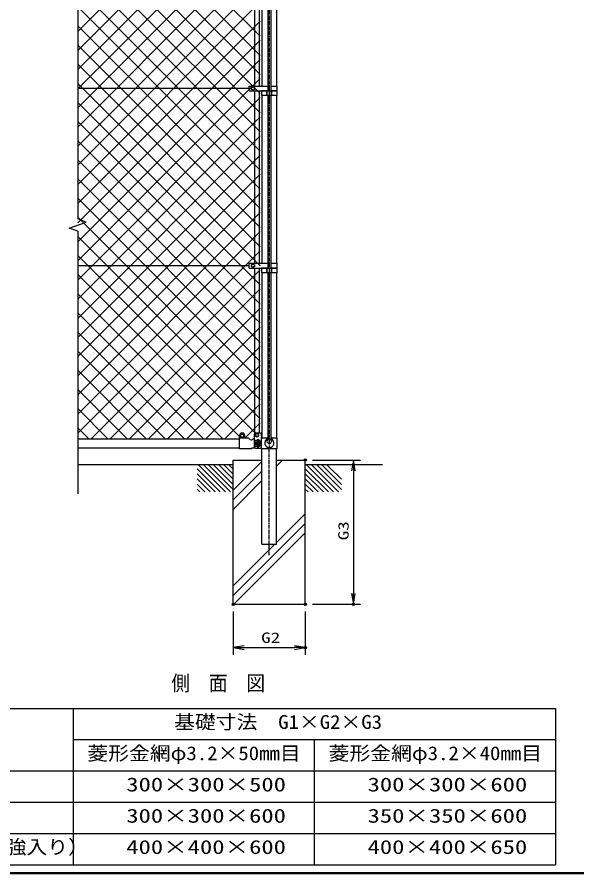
# Model space of a CAD drawing. Units: millimetres, scale not verified. Extents: x -4425 to 4425, y -3150 to 3150.
# Drawn here: x -1131 to 1197, y -2925 to 637 of the extents above; entities that cross this region are included whole.
import ezdxf
from ezdxf.enums import TextEntityAlignment as Align

# ---------------------------------------------------------------- set-up
doc = ezdxf.new("R2010")
doc.units = ezdxf.units.MM
doc.header["$LTSCALE"] = 20
doc.header["$PDMODE"] = 32
doc.header["$PDSIZE"] = 10
doc.linetypes.add('USER2', pattern=[1.125, 0.75, -0.125, 0.125, -0.125])
for name, color, linetype, lineweight in [('0-0_EXTCNT-L', 1, 'Continuous', 25), ('0-1_1', 7, 'Continuous', 25), ('0-2_0', 7, 'Continuous', 25), ('0-3_CENTLN-L', 2, 'USER2', 25), ('0-4_13', 7, 'Continuous', 25), ('0-7_WAKU', 7, 'Continuous', 25), ('0-9_14', 7, 'Continuous', 25)]:
    doc.layers.add(name, color=color, linetype=linetype, lineweight=lineweight)
doc.layers.add('0-6_DEFPOINTS', color=7, linetype='Continuous')
doc.styles.add('ＭＳ ゴシック', font='')
doc.styles.get('ＭＳ ゴシック').set_extended_font_data('MS Gothic')

# ---------------------------------------------------------------- blocks, each defined once
blk = doc.blocks.new('C17')
at = {"layer": '0-1_1', "color": 4}
blk.add_line((6089.76, 3074.75), (6189.83, 2974.68), dxfattribs=at)
blk = doc.blocks.new('C18')
at = {"layer": '0-1_1', "color": 4}
blk.add_line((6089.76, 3103.04), (6218.12, 2974.68), dxfattribs=at)
blk = doc.blocks.new('C19')
at = {"layer": '0-1_1', "color": 4}
blk.add_line((6096.4, 3124.68), (6246.4, 2974.68), dxfattribs=at)
blk = doc.blocks.new('C20')
at = {"layer": '0-1_1', "color": 4}
blk.add_line((6124.69, 3124.68), (6274.69, 2974.68), dxfattribs=at)
blk = doc.blocks.new('C21')
at = {"layer": '0-1_1', "color": 4}
blk.add_line((6152.97, 3124.68), (6289.76, 2987.89), dxfattribs=at)
blk = doc.blocks.new('C22')
at = {"layer": '0-1_1', "color": 4}
blk.add_line((6181.25, 3124.68), (6289.76, 3016.17), dxfattribs=at)
blk = doc.blocks.new('C23')
at = {"layer": '0-1_1', "color": 4}
blk.add_line((6209.54, 3124.68), (6289.76, 3044.46), dxfattribs=at)
blk = doc.blocks.new('C24')
at = {"layer": '0-1_1', "color": 4}
blk.add_line((6237.82, 3124.68), (6289.76, 3072.74), dxfattribs=at)
blk = doc.blocks.new('C25')
at = {"layer": '0-1_1', "color": 4}
blk.add_line((6266.11, 3124.68), (6289.76, 3101.03), dxfattribs=at)
blk = doc.blocks.new('C26')
at = {"layer": '0-1_1', "color": 4}
blk.add_line((6089.76, 3046.47), (6161.55, 2974.68), dxfattribs=at)
blk = doc.blocks.new('C27')
at = {"layer": '0-1_1', "color": 4}
blk.add_line((6089.76, 3018.18), (6133.26, 2974.68), dxfattribs=at)
blk = doc.blocks.new('C28')
at = {"layer": '0-1_1', "color": 4}
blk.add_line((6089.76, 2989.9), (6104.98, 2974.68), dxfattribs=at)
blk = doc.blocks.new('C29')
at = {"layer": '0-1_1', "color": 4}
blk.add_line((6689.76, 3074.75), (6789.83, 2974.68), dxfattribs=at)
blk = doc.blocks.new('C30')
at = {"layer": '0-1_1', "color": 4}
blk.add_line((6689.76, 3103.04), (6818.11, 2974.68), dxfattribs=at)
blk = doc.blocks.new('C31')
at = {"layer": '0-1_1', "color": 4}
blk.add_line((6696.4, 3124.68), (6818.11, 3002.96), dxfattribs=at)
at = {"layer": '0-1_1'}
blk.add_line((6818.11, 3002.96), (6846.4, 2974.68), dxfattribs=at)
blk = doc.blocks.new('C32')
at = {"layer": '0-1_1', "color": 4}
blk.add_line((6724.68, 3124.68), (6818.11, 3031.25), dxfattribs=at)
at = {"layer": '0-1_1'}
blk.add_line((6818.11, 3031.25), (6874.68, 2974.68), dxfattribs=at)
blk = doc.blocks.new('C33')
at = {"layer": '0-1_1', "color": 4}
blk.add_line((6752.97, 3124.68), (6818.11, 3059.53), dxfattribs=at)
at = {"layer": '0-1_1'}
blk.add_line((6818.11, 3059.53), (6889.76, 2987.89), dxfattribs=at)
blk = doc.blocks.new('C34')
at = {"layer": '0-1_1', "color": 4}
blk.add_line((6781.25, 3124.68), (6818.11, 3087.82), dxfattribs=at)
at = {"layer": '0-1_1'}
blk.add_line((6818.11, 3087.82), (6889.76, 3016.17), dxfattribs=at)
blk = doc.blocks.new('C35')
at = {"layer": '0-1_1', "color": 4}
blk.add_line((6809.54, 3124.68), (6818.11, 3116.1), dxfattribs=at)
at = {"layer": '0-1_1'}
blk.add_line((6818.11, 3116.1), (6889.76, 3044.46), dxfattribs=at)
blk = doc.blocks.new('C36')
at = {"layer": '0-1_1', "color": 4}
blk.add_line((6689.76, 3046.47), (6761.55, 2974.68), dxfattribs=at)
blk = doc.blocks.new('C37')
at = {"layer": '0-1_1', "color": 4}
blk.add_line((6689.76, 3018.18), (6733.26, 2974.68), dxfattribs=at)
blk = doc.blocks.new('C38')
at = {"layer": '0-1_1', "color": 4}
blk.add_line((6689.76, 2989.9), (6704.98, 2974.68), dxfattribs=at)
blk = doc.blocks.new('DARROWS')
at = {"layer": '0-2_0', "color": 2}
blk.add_line((0, 0), (-19.982, 0), dxfattribs=at)
blk.add_lwpolyline([(-20, -3.333), (0, 0), (-20, 3.333)], dxfattribs=at)

msp = doc.modelspace()

# ---------------------------------------------------------------- linework, layer by layer
at = {"layer": '0-0_EXTCNT-L'}
for p, q in [((97.77, -1204.32), (297.61, -1204.32)), ((97.77, -1804.32), (297.61, -1804.32)), ((-232.23, -1834.32), (-232.23, -2014.33)), ((67.77, -1834.32), (67.77, -2014.33))]:
    msp.add_line(p, q, dxfattribs=at)
at = {"layer": '0-0_EXTCNT-L', "color": 2}
for p, q in [((267.61, -1249.32), (267.61, -1759.32)), ((-187.23, -1984.33), (22.77, -1984.33))]:
    msp.add_line(p, q, dxfattribs=at)
at = {"layer": '0-1_1', "color": 4}
for p, q in [((-879.18, 1323.93), (-879.18, -202.12)), ((-843.94, -214.94), (-879.18, -202.12)), ((-879.18, -253.42), (-879.18, -1345.01))]:
    msp.add_line(p, q, dxfattribs=at)
at = {"layer": '0-1_1'}
for p, q in [((-112.48, 1047.88), (-112.48, 350.49)), ((-51.98, 1047.88), (-51.98, 350.49)), ((-165.47, 340.49), (-876.41, 340.49)), ((-112.48, 310.88), (-112.47, -386.51)), ((-51.98, 310.88), (-51.98, -386.51)), ((-165.43, -396.51), (-876.36, -396.51)), ((-112.47, -426.12), (-112.47, -1113.81)), ((-51.98, -426.12), (-51.98, -1113.81)), ((-133.56, -1092.81), (-140.06, -1096.56)), ((-133.56, -1107.82), (-127.06, -1104.07)), ((-879.18, -1116.32), (-206.03, -1116.32)), ((-87.77, -1119.05), (-92.89, -1124.17)), ((-76.76, -1119.16), (-71.64, -1124.28)), ((-879.18, -1154.32), (-206.03, -1154.32)), ((-112.48, -1204.32), (-112.48, -1156.81)), ((-51.98, -1204.32), (-51.98, -1156.81)), ((-232.23, -1204.32), (-112.48, -1204.32)), ((-232.23, -1804.32), (-232.23, -1204.32)), ((-112.48, -1554.32), (-112.48, -1204.32)), ((-51.98, -1204.32), (67.77, -1204.32)), ((-51.98, -1554.32), (-51.98, -1204.32)), ((67.77, -1804.32), (67.77, -1204.32)), ((-232.23, -1224.32), (-879.18, -1224.32)), ((389.47, -1224.32), (67.77, -1224.32)), ((-112.48, -1554.32), (-51.98, -1554.32)), ((-232.23, -1804.32), (67.77, -1804.32))]:
    msp.add_line(p, q, dxfattribs=at)
at = {"layer": '0-1_1', "color": 4}
msp.add_lwpolyline([(-879.18, -253.42), (-914.42, -240.59), (-843.94, -214.94)], dxfattribs=at)
at = {"layer": '0-1_1'}
msp.add_lwpolyline([(-195.03, -1095.81), (-201.53, -1099.56), (-201.53, -1107.07), (-195.03, -1110.82), (-188.53, -1107.07), (-188.53, -1099.56)], close=True, dxfattribs=at)
for points in [[(-140.06, -1096.56), (-140.06, -1104.07), (-133.56, -1107.82)], [(-127.06, -1104.07), (-127.06, -1096.56), (-133.56, -1092.81)]]:
    msp.add_lwpolyline(points, dxfattribs=at)
for centre, radius in [((-195.03, -1103.32), 6.5), ((-133.56, -1100.32), 6.5), ((-82.23, -1126.91), 9)]:
    msp.add_circle(centre, radius, dxfattribs=at)
for centre, radius, start, end in [((-82.25, -1133.77), 19, 112.92856, 65.65668), ((-89.25, -1118.29), 2, 349.34329, 96.63702), ((-75.25, -1118.3), 2, 65.55547, 190.65678)]:
    msp.add_arc(centre, radius, start, end, dxfattribs=at)
at = {"layer": '0-2_0'}
for p, q in [((-120.53, 557.76), (-903.5, 1340.73)), ((-879.18, 577.93), (-120.53, 1336.58)), ((-879.18, 498.38), (-120.53, 1257.03)), ((-120.53, 478.21), (-879.18, 1236.86)), ((-879.18, 418.84), (-120.53, 1177.48)), ((-120.53, 398.66), (-879.18, 1157.31)), ((-879.18, 339.29), (-120.53, 1097.94)), ((-120.53, 319.11), (-879.18, 1077.76)), ((-879.18, 259.74), (-120.53, 1018.39)), ((-120.53, 239.56), (-879.18, 998.21)), ((-879.18, 180.19), (-120.53, 938.84)), ((-120.53, 160.01), (-879.18, 918.66)), ((-879.18, 100.64), (-120.53, 859.29)), ((-120.53, 80.46), (-879.18, 839.11)), ((-879.18, 21.09), (-120.53, 779.74)), ((-120.53, 0.91), (-879.18, 759.56)), ((-879.18, -58.46), (-120.53, 700.19)), ((-120.53, -78.64), (-879.18, 680.01)), ((-879.18, -138.01), (-120.53, 620.64)), ((-120.53, -158.19), (-879.18, 600.46)), ((-879.18, -217.56), (-120.53, 541.09)), ((-120.53, -237.73), (-879.18, 520.91)), ((-879.18, -297.11), (-120.53, 461.54)), ((-120.53, -317.28), (-879.18, 441.37)), ((-879.18, -376.66), (-120.53, 381.99)), ((-120.53, -396.83), (-879.18, 361.82)), ((-879.18, -456.21), (-120.53, 302.44)), ((-120.53, -476.38), (-879.18, 282.27)), ((-879.18, -535.76), (-120.53, 222.89)), ((-120.53, -555.93), (-879.18, 202.72)), ((-879.18, -615.31), (-120.53, 143.34)), ((-120.53, -635.48), (-879.18, 123.17)), ((-879.18, -694.86), (-120.53, 63.79)), ((-120.53, -715.03), (-879.18, 43.62)), ((-879.18, -774.41), (-120.53, -15.76)), ((-120.53, -794.58), (-879.18, -35.93)), ((-879.18, -853.96), (-120.53, -95.31)), ((-120.53, -874.13), (-879.18, -115.48)), ((-879.18, -933.51), (-120.53, -174.86)), ((-120.53, -953.68), (-879.18, -195.03)), ((-879.18, -1013.06), (-120.53, -254.41)), ((-120.53, -1033.23), (-879.18, -274.58)), ((-879.18, -1092.61), (-120.53, -333.96)), ((-141.48, -1091.83), (-879.18, -354.13)), ((-823.34, -1116.32), (-120.53, -413.51)), ((-206.03, -1106.83), (-879.18, -433.68)), ((-743.79, -1116.32), (-120.53, -493.05)), ((-276.09, -1116.32), (-879.18, -513.23)), ((-355.64, -1116.32), (-879.18, -592.78)), ((-664.24, -1116.32), (-120.53, -572.6)), ((-435.19, -1116.32), (-879.18, -672.33)), ((-584.69, -1116.32), (-120.53, -652.15)), ((-505.14, -1116.32), (-120.53, -731.7)), ((-514.74, -1116.32), (-879.18, -751.88)), ((-425.59, -1116.32), (-120.53, -811.25)), ((-594.29, -1116.32), (-879.18, -831.43)), ((-673.84, -1116.32), (-879.18, -910.98)), ((-346.04, -1116.32), (-120.53, -890.8)), ((-753.39, -1116.32), (-879.18, -990.53)), ((-266.49, -1116.32), (-120.53, -970.35)), ((-183.94, -1113.32), (-120.53, -1049.9)), ((-832.94, -1116.32), (-879.18, -1070.08)), ((-206.03, -1113.32), (-206.03, -1103.32)), ((-184.03, -1113.32), (-184.03, -1103.32)), ((-206.03, -1157.32), (-206.03, -1113.32)), ((-166.77, -1113.32), (-206.03, -1113.32)), ((-148.41, -1115.04), (-144.23, -1115.04)), ((-144.23, -1153.42), (-144.23, -1115.04)), ((-129.03, -1122.82), (-144.23, -1122.82)), ((-141.23, -1147.82), (-141.23, -1122.82)), ((-154.23, -1157.32), (-206.03, -1157.32)), ((-129.03, -1147.82), (-144.23, -1147.82)), ((-232.23, -1330.01), (-112.48, -1210.26)), ((-51.98, -1229.31), (-26.98, -1204.32)), ((-232.23, -1369.96), (-112.48, -1250.21)), ((-232.23, -1409.56), (-112.48, -1289.81)), ((-51.98, -1547.51), (67.77, -1427.76)), ((-232.23, -1767.71), (67.77, -1467.71)), ((-229.24, -1804.32), (67.77, -1507.31)), ((-232.23, -1727.76), (-58.79, -1554.32))]:
    msp.add_line(p, q, dxfattribs=at)
at = {"layer": '0-2_0', "color": 2}
for p, q in [((-144.26, -1150.32), (-144.26, -1096.32)), ((-139.26, -1091.32), (-119.26, -1091.32)), ((-119.26, -1091.32), (-114.26, -1096.32)), ((-114.26, -1150.32), (-114.26, -1096.32)), ((-139.26, -1155.32), (-119.26, -1155.32)), ((-119.26, -1155.32), (-114.26, -1150.32))]:
    msp.add_line(p, q, dxfattribs=at)
at = {"layer": '0-2_0'}
msp.add_lwpolyline([(-129.03, -1142.82), (-122.53, -1139.07), (-122.53, -1131.57), (-129.03, -1127.82), (-135.52, -1131.57), (-135.52, -1139.07)], close=True, dxfattribs=at)
msp.add_lwpolyline([(-154.23, -1157.32), (-154.23, -1153.42), (-144.23, -1153.42)], dxfattribs=at)
for radius in [8.5, 6.5, 4.25, 4.25, 4.25, 4.25, 3.59]:
    msp.add_circle((-129.03, -1135.32), radius, dxfattribs=at)
for centre, radius, start, end in [((-195.03, -1103.32), 11, 0, 180), ((-157.23, -1110.32), 10, 197.4576, 331.84317), ((-129.03, -1123.32), 4.25, 356.73321, 173.24367), ((-129.03, -1135.32), 12.5, 270, 90), ((-129.03, -1147.32), 4.25, 186.75633, 3.26679)]:
    msp.add_arc(centre, radius, start, end, dxfattribs=at)
at = {"layer": '0-2_0', "color": 2}
for centre, start, end in [((-139.26, -1096.32), 90, 180), ((-139.26, -1150.32), 180, 270)]:
    msp.add_arc(centre, 5, start, end, dxfattribs=at)
at = {"layer": '0-3_CENTLN-L'}
for p, q in [((-82.23, 1092.88), (-82.23, 285.49)), ((-82.23, 355.88), (-82.23, -451.51)), ((-82.23, -381.12), (-82.23, -1158.81)), ((-82.23, -1599.32), (-82.23, -1159.32))]:
    msp.add_line(p, q, dxfattribs=at)
at = {"layer": '0-4_13'}
for p, q in [((-143.06, 1067.49), (-143.06, 350.49)), ((-124.06, 1067.49), (-124.06, 350.49)), ((-88.66, 1047.88), (-88.66, 330.49)), ((-75.8, 1047.88), (-75.8, 330.49)), ((-143.06, 330.49), (-143.06, -386.51)), ((-124.06, 330.49), (-124.06, -386.51)), ((-91.99, 330.49), (-91.99, 310.88)), ((-91.99, 313.33), (-91.99, 328.04)), ((-82.18, 330.49), (-82.18, 310.87)), ((-72.37, 330.49), (-72.37, 310.87)), ((-72.37, 313.33), (-72.37, 328.04)), ((-49.96, 310.88), (-49.96, 330.49)), ((-49.96, 310.88), (-114.41, 310.88)), ((-88.66, 310.88), (-88.66, -406.51)), ((-75.8, 310.88), (-75.8, -406.51)), ((-143.06, -406.51), (-143.06, -1093.06)), ((-124.06, -406.51), (-124.06, -1091.32)), ((-49.96, -426.12), (-114.41, -426.12)), ((-91.99, -406.51), (-91.99, -426.12)), ((-91.99, -423.67), (-91.99, -408.96)), ((-88.66, -426.12), (-88.66, -1116.38)), ((-82.18, -406.51), (-82.18, -426.13)), ((-75.8, -426.13), (-75.8, -1116.37)), ((-72.37, -406.51), (-72.37, -426.13)), ((-72.37, -423.67), (-72.37, -408.96)), ((-49.96, -426.12), (-49.96, -406.51)), ((-88.66, -1113.81), (-114.26, -1113.81)), ((-49.48, -1113.81), (-75.8, -1113.81)), ((-49.48, -1156.81), (-49.48, -1113.81)), ((-114.98, -1156.81), (-114.98, -1151.03)), ((-114.98, -1156.81), (-49.48, -1156.81))]:
    msp.add_line(p, q, dxfattribs=at)
for points in [[(-49.96, 330.49), (-114.41, 330.49), (-114.41, 310.88)], [(-49.96, -406.51), (-114.41, -406.51), (-114.41, -426.12)]]:
    msp.add_lwpolyline(points, dxfattribs=at)
at = {"layer": '0-6_DEFPOINTS'}
for p in [(67.77, -1204.32), (-232.23, -1804.32), (67.77, -1804.32), (67.77, -1804.32), (267.61, -1804.32), (67.77, -1984.33)]:
    msp.add_point(p, dxfattribs=at)
at = {"layer": '0-7_WAKU'}
for p, q in [((-3783.67, -2236.88), (1108.91, -2236.88)), ((-898.66, -2236.88), (-898.66, -2886.88)), ((1108.91, -2236.88), (1108.91, -2886.88)), ((-898.66, -2366.88), (1108.91, -2366.88)), ((105.13, -2366.88), (105.13, -2886.88)), ((-3783.67, -2496.88), (1108.91, -2496.88)), ((-3783.67, -2626.88), (1108.91, -2626.88)), ((-3783.67, -2756.88), (1108.91, -2756.88)), ((-3783.67, -2886.88), (1108.91, -2886.88))]:
    msp.add_line(p, q, dxfattribs=at)
msp.add_lwpolyline([(-4050.11, 2925), (4199.89, 2925), (4199.89, -2925), (-4050.11, -2925)], close=True, dxfattribs=at)
for points in [[(4197.89, 2923), (4197.89, -2923), (-4048.11, -2923)], [(4195.89, 2921), (4195.89, -2921), (-4046.11, -2921)]]:
    msp.add_lwpolyline(points, dxfattribs=at)
at = {"layer": '0-9_14'}
for p, q in [((-165.47, 330.49), (-165.47, 350.49)), ((-165.47, 350.49), (-88.66, 350.49)), ((-165.47, 330.49), (-49.48, 330.49)), ((-75.8, 350.49), (-49.48, 350.49)), ((-49.48, 330.49), (-49.48, 350.49)), ((-165.43, -406.51), (-165.43, -386.51)), ((-165.43, -386.51), (-88.66, -386.51)), ((-75.8, -386.51), (-49.43, -386.51)), ((-49.43, -406.51), (-49.43, -386.51)), ((-165.43, -406.51), (-49.43, -406.51))]:
    msp.add_line(p, q, dxfattribs=at)
for points in [[(-149.98, 348), (-143.48, 344.24), (-143.48, 336.74), (-149.98, 332.99), (-156.47, 336.74), (-156.47, 344.24)], [(-149.93, -389), (-143.43, -392.75), (-143.43, -400.26), (-149.93, -404.01), (-156.43, -400.26), (-156.43, -392.75)]]:
    msp.add_lwpolyline(points, close=True, dxfattribs=at)
for centre in [(-149.98, 340.49), (-149.93, -396.51)]:
    msp.add_circle(centre, 6.5, dxfattribs=at)

# ---------------------------------------------------------------- block references
at = {"layer": '0-0_EXTCNT-L', "xscale": 2.25, "yscale": 2.25}
for p, rotation in [((267.61, -1204.32), 90), ((267.61, -1804.32), 270), ((-232.23, -1984.33), 179.99983), ((67.77, -1984.33), 359.99983)]:
    msp.add_blockref('DARROWS', p, dxfattribs=dict(at, rotation=rotation))
at = {"layer": '0-2_0', "xscale": 0.75, "yscale": 0.75}
for name in ['C18', 'C19', 'C20', 'C21', 'C22', 'C23', 'C24', 'C25', 'C30', 'C31', 'C32', 'C33', 'C34', 'C35', 'C17', 'C29', 'C26', 'C27', 'C36', 'C37', 'C28', 'C38']:
    msp.add_blockref(name, (-4949.55, -3567.83), dxfattribs=at)

# ---------------------------------------------------------------- texts
at = {"layer": '0-0_EXTCNT-L', "color": 3, "style": 'ＭＳ ゴシック', "width": 1.35}
msp.add_text('G3', height=43.26, rotation=90, dxfattribs=at).set_placement((260.94, -1538.07), align=Align.BOTTOM_LEFT)
msp.add_text('G2', height=43.26, dxfattribs=at).set_placement((-115.98, -1977.65), align=Align.BOTTOM_LEFT)
at = {"layer": '0-1_1', "color": 4, "style": 'ＭＳ ゴシック', "width": 0.9}
msp.add_text('側\u3000面\u3000図', height=63.64, dxfattribs=at).set_placement((-489.99, -2183.05), align=Align.BOTTOM_LEFT)
at = {"layer": '0-7_WAKU', "style": 'ＭＳ ゴシック'}
for s, height, width, p in [('基礎寸法\u3000G1×G2×G3', 57.73, 1.1, (-478.24, -2339.64)), ('菱形金網φ3.2×50mm目', 57.73, 1.1, (-839, -2469.64)), ('菱形金網φ3.2×40mm目', 57.73, 1.1, (164.78, -2469.64)), ('\u3000300×300×500', 57.77, 1.3, (-779.42, -2599.64)), ('\u3000300×300×600', 57.77, 1.3, (224.36, -2599.64)), ('\u3000300×300×600', 57.77, 1.3, (-779.42, -2729.64)), ('\u3000350×350×600', 57.77, 1.3, (224.36, -2729.64)), ('\u3000φ60.5×3.2（補強入り）', 57.73, 1.1, (-1893.28, -2859.64)), ('\u3000400×400×600', 57.77, 1.3, (-779.42, -2859.64)), ('\u3000400×400×650', 57.77, 1.3, (224.36, -2859.64))]:
    msp.add_text(s, height=height, dxfattribs=dict(at, width=width)).set_placement(p, align=Align.BOTTOM_LEFT)

doc.saveas('drawing.dxf')
